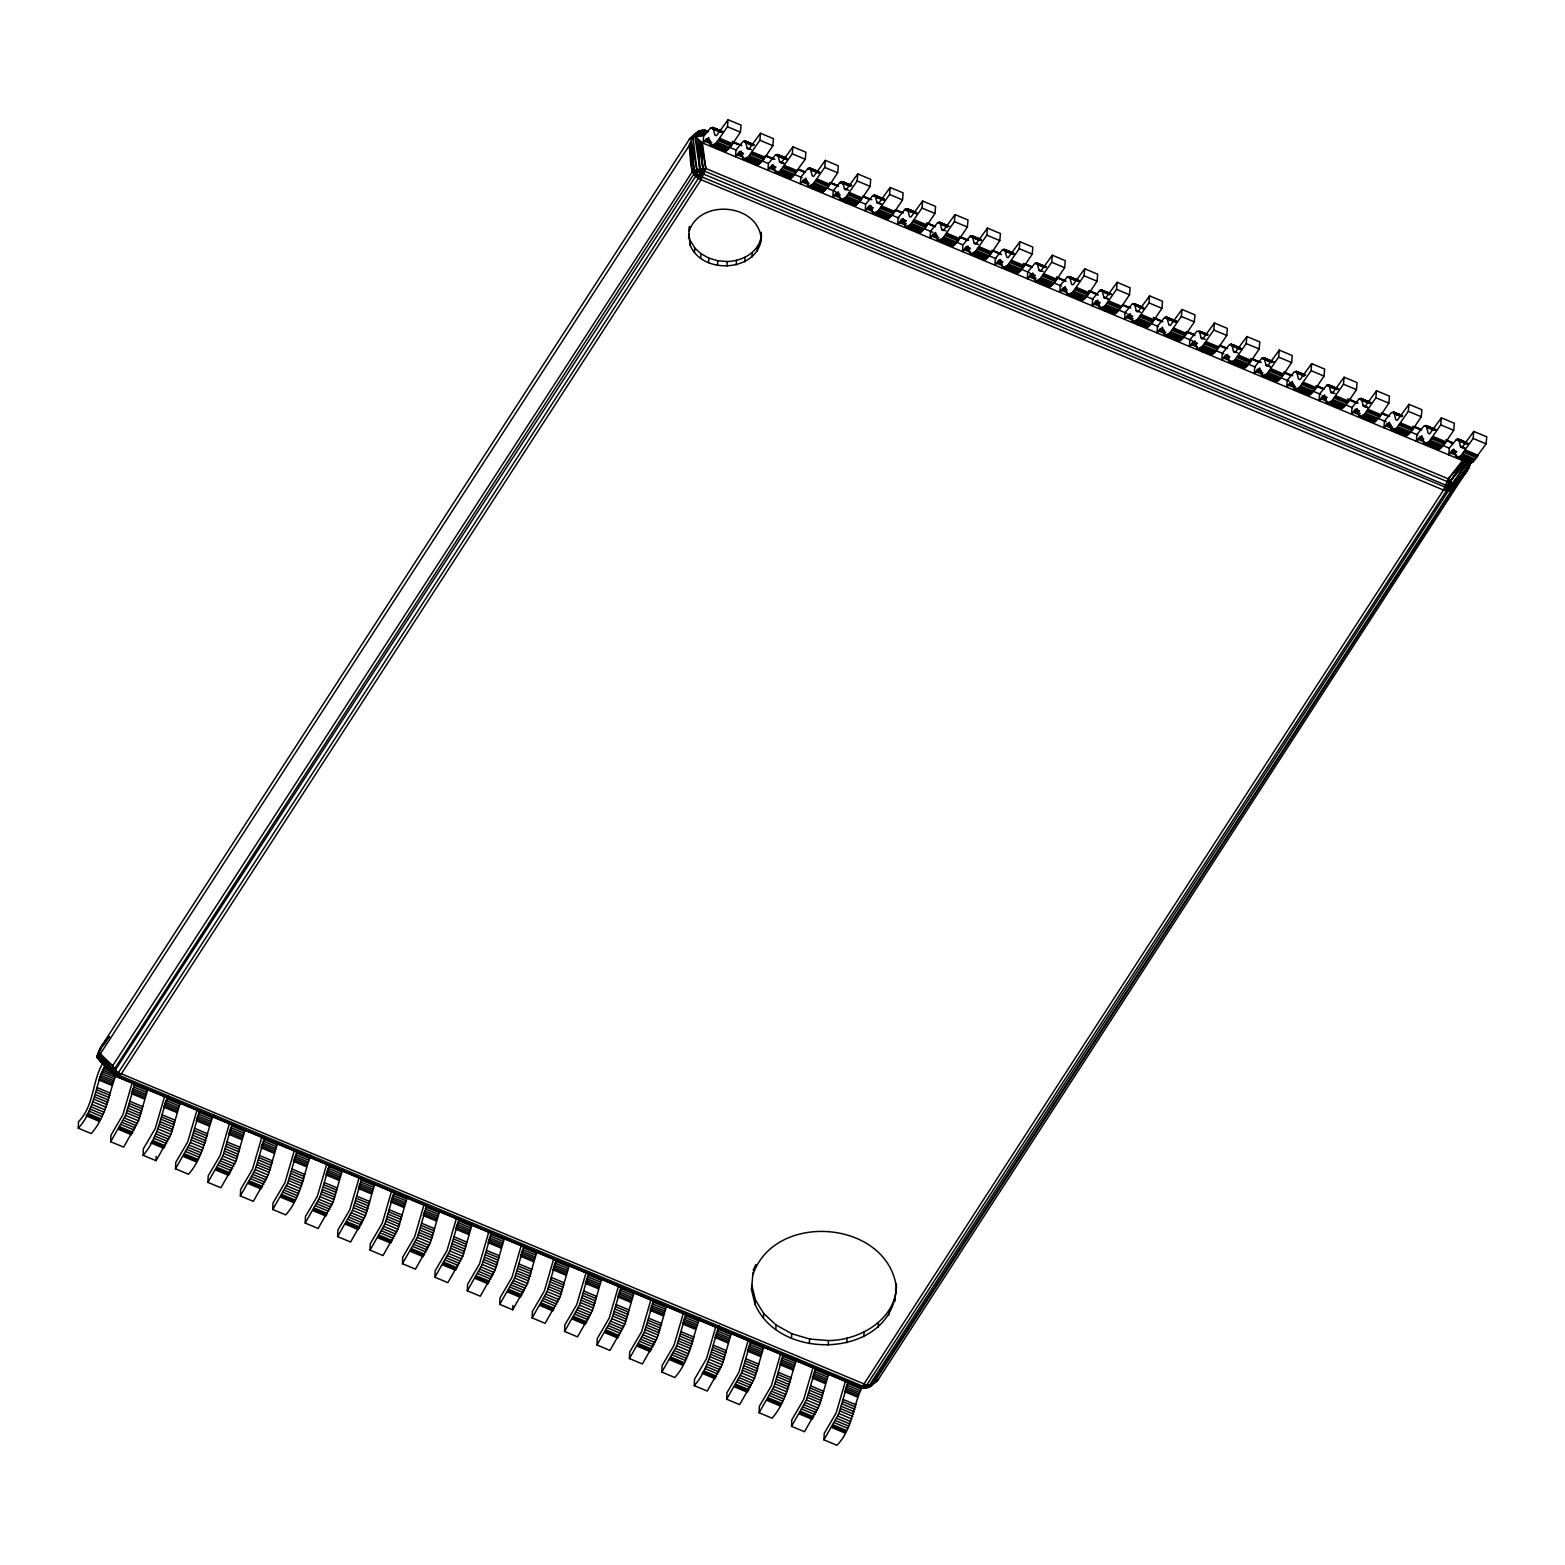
<?xml version="1.0" encoding="UTF-8"?>
<svg xmlns="http://www.w3.org/2000/svg" width="1565" height="1565" viewBox="0 0 1565 1565"><rect width="100%" height="100%" fill="white"/><g stroke="black" fill="none" stroke-linecap="round" stroke-linejoin="round"><path stroke-width="1.5" d="M115.164 1075.683L96.756 1056.453L98.654 1055.769L113.228 1073.668L117.766 1077.17L860.241 1387.509L869.025 1387.216L878.532 1379.078L1468.87 467.681L1471.1 461.988L1453.102 485.678L1451.244 490.686L871.588 1384.829L868.516 1387.431L860.241 1387.509L114.91 1075.468L97.382 1057.96L96.756 1056.453L100.845 1047.102L689.324 139.344L699.183 131.147L704.426 130.306L708.065 131.656L701.726 135.783L690.576 137.818M116.358 1073.825C108.591 1093.935 106.361 1116.588 91.22 1133.588L78.25 1128.169L78.504 1121.714C94.976 1104.949 91.592 1080.143 103.916 1061.442M147.912 1088.966L138.542 1120.833L123.635 1147.145L110.665 1141.726L110.919 1135.271L122.852 1114.847L132.145 1082.98M180.347 1102.523L170.957 1134.39L156.07 1160.702L143.1 1155.283L143.354 1148.808L155.287 1128.404L164.56 1096.537M156.07 1160.702L156.226 1156.398M213.623 1114.476C205.856 1134.605 203.626 1157.259 188.485 1174.259L175.515 1168.84L175.769 1162.365L187.702 1141.961L196.994 1110.094M245.177 1129.617L235.806 1161.484L220.9 1187.796L207.93 1182.377L208.184 1175.921L220.117 1155.518L229.409 1123.65M277.611 1143.174L268.221 1175.041L253.334 1201.353L240.364 1195.934L240.619 1189.478L252.552 1169.055L261.825 1137.188M310.887 1155.127C303.121 1175.256 300.891 1197.91 285.749 1214.909L272.779 1209.491L273.034 1203.016L284.967 1182.612L294.259 1150.745M342.442 1170.268L333.071 1202.155L318.164 1228.466L305.195 1223.048L305.449 1216.572L317.382 1196.169L326.674 1164.301M374.876 1183.825L365.486 1215.692L350.599 1242.004L337.629 1236.585L337.884 1230.129L349.817 1209.725L359.089 1177.858M407.291 1197.382L397.901 1229.249L383.014 1255.56L370.044 1250.142L370.299 1243.686L382.232 1223.263L391.524 1191.395M439.726 1210.938L430.336 1242.806L415.429 1269.117L402.459 1263.698L402.714 1257.223L414.647 1236.82L423.939 1204.952M472.141 1224.476L462.751 1256.362L447.864 1282.674L434.894 1277.236L435.148 1270.78L447.081 1250.376L456.354 1218.509M504.556 1238.032L495.186 1269.9L480.279 1296.211L467.309 1290.792L467.563 1284.337L479.496 1263.933L488.789 1232.066M536.991 1251.589L527.601 1283.457L512.694 1309.768L499.744 1304.349L499.998 1297.894L511.931 1277.47L521.204 1245.603M512.694 1309.768L512.87 1305.464M569.406 1265.146L560.016 1297.013L545.129 1323.325L532.159 1317.906L532.413 1311.431L544.346 1291.027L553.638 1259.16M601.821 1278.683L592.45 1310.551L577.544 1336.882L564.574 1331.443L564.828 1324.988L576.761 1304.584L586.053 1272.717M634.255 1292.24L624.865 1324.107L609.978 1350.419L597.008 1345L597.263 1338.544L609.196 1318.121L618.468 1286.254M666.67 1305.797L657.28 1337.664L642.393 1363.976L629.423 1358.557L629.678 1352.101L641.611 1331.678L650.903 1299.811M699.946 1317.75C692.18 1337.879 689.95 1360.533 674.808 1377.533L661.838 1372.114L662.093 1365.639L674.026 1345.235L683.318 1313.368M731.52 1332.891L722.13 1364.758L707.243 1391.089L694.273 1385.651L694.527 1379.195L706.461 1358.792L715.733 1326.924M763.935 1346.448L754.545 1378.315L739.658 1404.627L726.688 1399.208L726.943 1392.752L738.876 1372.329L748.168 1340.462M797.211 1358.4C789.464 1378.53 787.215 1401.184 772.073 1418.183L759.103 1412.765L759.358 1406.309L771.291 1385.886L780.583 1354.018M828.785 1373.561L819.395 1405.429L804.508 1431.74L791.538 1426.321L791.792 1419.846L803.725 1399.443L812.998 1367.575M865.954 1388.194L869.377 1385.299L1467.559 461.147L1462.493 460.599L1448.31 478.851L1443.517 490.041L863.86 1384.184C852.651 1403.101 853.59 1428.317 836.923 1445.277L823.953 1439.859L824.207 1433.403L836.14 1412.999L845.433 1381.132M708.065 131.656L704.602 130.364L699.183 131.147L692.982 136.742L688.874 146.093C692.043 157.106 687.211 174.81 701.042 179.701L1443.517 490.041L1449.034 491.156L1452.124 483.331L1470.454 460.462M690.361 245.685L688.854 233.85L690.361 245.685C704.152 277.475 764.855 270.549 761.255 232.266L760.277 244.16M694.488 252.474L694.782 247.974L690.654 241.186M700.69 258.245L700.983 253.745L694.782 247.974M708.534 262.607L708.828 258.108L700.983 253.745M717.474 265.248L717.768 260.749L708.828 258.108M726.923 266.03L727.216 261.531C741.145 261.14 756.306 253.823 760.57 239.66M736.215 264.857L736.509 260.357M744.725 261.805L745.018 257.325M751.885 257.13L752.178 252.63M757.186 251.104L757.48 246.605M786.354 158.221L775.536 154.935L768.395 163.542L767.965 170.292L773.012 164.56L775.81 172.737L779.781 171.407L792.301 153.84L792.927 146.817L805.897 152.235L805.271 159.258L791.812 177.588L789.347 178.41L775.81 172.737M755.093 1304.369L751.513 1289.697L751.806 1285.198L755.386 1299.869L755.093 1304.369C780.837 1363.839 894.3 1357.364 896.315 1286.547C886.26 1219.565 774.166 1211.173 752.882 1274.908M763.368 1317.945L763.661 1313.446L755.386 1299.869M775.77 1329.487L776.064 1324.988L763.661 1313.446M791.44 1338.212L791.734 1333.713L776.064 1324.988M809.32 1343.513L809.614 1339.014L791.734 1333.713M828.218 1345.059L828.511 1340.559C860.026 1340.383 897.019 1319.139 896.412 1284.161M846.802 1342.711L847.095 1338.212M863.841 1336.647L864.115 1332.148M878.141 1327.277L878.435 1322.777M888.764 1315.226L889.057 1310.727M894.945 1301.337L895.239 1296.837M1467.207 442.797L1456.389 439.53L1449.268 448.138L1448.818 454.887L1453.865 449.135L1456.663 457.313L1460.654 456.002L1473.154 438.435L1473.78 431.412L1486.75 436.831L1486.124 443.854L1472.665 462.184L1470.2 463.005L1456.663 457.313M710.96 145.623L715.948 143.315L727.451 126.745L728.077 119.723L741.047 125.141L740.421 132.164L731.148 145.995L726.023 151.062L710.96 145.623L708.612 137.524L703.115 143.198L703.565 136.448L710.686 127.841L721.504 131.108M743.375 159.18L748.363 156.872L759.886 140.283L760.492 133.26L773.462 138.679L772.856 145.702L763.583 159.552L758.438 164.618L743.375 159.18L741.047 151.062L735.55 156.754L735.98 150.005L743.121 141.398L753.939 144.665M808.225 186.274L813.213 183.985L824.735 167.396L825.342 160.373L838.312 165.792L837.686 172.815L828.413 186.646L823.288 191.713L808.225 186.274L805.877 178.175L800.38 183.848L800.83 177.099L807.951 168.492L818.769 171.759M840.64 199.831L845.628 197.523L857.151 180.953L857.757 173.911L870.727 179.349L870.12 186.372L860.848 200.203L855.703 205.269L840.64 199.831L838.312 191.732L832.815 197.405L833.245 190.656L840.385 182.049L851.204 185.316M873.074 213.388L878.043 211.079L889.566 194.49L890.192 187.467L903.162 192.886L902.536 199.909L893.263 213.74L888.118 218.807L873.074 213.388L870.727 205.269L865.23 210.962L865.66 204.213L872.801 195.586L883.619 198.872M905.489 226.945L910.478 224.636L922 208.047L922.607 201.024L935.577 206.443L934.97 213.466L925.678 227.297L920.553 232.363L905.489 226.945L903.162 218.826L897.645 224.499L898.095 217.75L905.216 209.143L916.034 212.429M937.904 240.482L942.893 238.193L954.415 221.604L955.022 214.581L967.992 220L967.385 227.023L958.113 240.854L952.968 245.92L937.904 240.482L935.577 232.383L930.08 238.056L930.51 231.307L937.65 222.7L948.468 225.966M970.339 254.039L975.308 251.73L986.83 235.141L987.456 228.118L1000.426 233.557L999.8 240.58L990.528 254.41L985.383 259.477L970.339 254.039L967.992 245.94L962.495 251.613L962.925 244.864L970.065 236.256L980.883 239.523M1002.754 267.595L1007.743 265.287L1019.265 248.698L1019.871 241.675L1032.841 247.094L1032.235 254.117L1022.943 267.948L1017.817 273.014L1002.754 267.595L1000.426 259.477L994.91 265.17L995.36 258.421L1002.5 249.794L1013.298 253.08M1035.169 281.152L1040.158 278.844L1051.68 262.255L1052.306 255.232L1065.256 260.651L1064.65 267.674L1055.377 281.504L1050.232 286.571L1035.169 281.152L1032.841 273.034L1027.344 278.707L1027.775 271.958L1034.915 263.35L1045.068 266.48M1067.604 294.689L1072.573 292.401L1084.095 275.812L1084.721 268.789L1097.691 274.208L1097.065 281.231L1087.792 295.061L1082.647 300.128L1067.604 294.689L1065.256 286.591L1059.759 292.264L1060.19 285.515L1067.33 276.907L1078.148 280.174M1100.019 308.246L1105.007 305.938L1116.53 289.349L1117.136 282.326L1130.106 287.764L1129.5 294.787L1120.207 308.618L1115.082 313.685L1100.019 308.246L1097.691 300.147L1092.194 305.821L1092.624 299.072L1099.765 290.464L1110.563 293.731M1132.434 321.803L1137.422 319.495L1148.945 302.906L1149.571 295.883L1162.541 301.302L1161.915 308.325L1152.642 322.155L1147.497 327.222L1132.434 321.803L1130.106 313.685L1124.609 319.377L1125.039 312.628L1132.18 304.001L1142.998 307.288M1164.869 335.36L1169.838 333.052L1181.36 316.463L1181.986 309.44L1194.956 314.858L1194.33 321.881L1185.057 335.712L1179.912 340.779L1164.869 335.36L1162.521 327.242L1157.024 332.915L1157.474 326.166L1164.595 317.558L1175.413 320.845M1197.284 348.897L1202.272 346.608L1213.794 330.019L1214.401 322.996L1227.371 328.415L1226.764 335.438L1217.472 349.269L1212.347 354.336L1197.284 348.897L1194.956 340.798L1189.459 346.471L1189.889 339.722L1197.029 331.115L1207.163 334.245M1229.699 362.454L1234.687 360.146L1246.209 343.557L1246.836 336.534L1259.805 341.953L1259.179 348.995L1249.907 362.826L1244.762 367.892L1229.699 362.454L1227.371 354.355L1221.874 360.028L1222.304 353.279L1229.444 344.672L1240.263 347.939M1262.133 376.011L1267.122 373.702L1278.625 357.113L1279.251 350.091L1292.22 355.509L1291.595 362.532L1282.322 376.363L1277.177 381.43L1262.133 376.011L1259.786 367.892L1254.289 373.585L1254.739 366.836L1261.86 358.209L1272.678 361.495M1294.548 389.568L1299.537 387.259L1311.059 370.67L1311.666 363.647L1324.636 369.066L1324.029 376.089L1314.737 389.92L1309.612 394.986L1294.548 389.568L1292.22 381.449L1286.723 387.122L1287.154 380.373L1294.294 371.766L1305.112 375.052M1326.964 403.105L1331.952 400.816L1343.474 384.227L1344.1 377.204L1357.07 382.623L1356.444 389.646L1347.172 403.477L1342.027 408.543L1326.964 403.105L1324.636 395.006L1319.139 400.679L1319.569 393.93L1326.709 385.323L1337.527 388.589M1359.398 416.662L1364.387 414.353L1375.889 397.764L1376.515 390.741L1389.485 396.16L1388.859 403.183L1379.587 417.033L1374.442 422.1L1359.398 416.662L1357.051 408.563L1351.554 414.236L1352.004 407.487L1359.124 398.879L1369.942 402.146M1391.813 430.219L1396.802 427.91L1408.324 411.321L1408.93 404.298L1421.9 409.717L1421.294 416.74L1412.021 430.571L1406.876 435.637L1391.813 430.219L1389.485 422.1L1383.988 427.773L1384.419 421.044L1391.559 412.417L1402.377 415.703M1424.228 443.775L1429.217 441.467L1440.739 424.878L1441.365 417.855L1454.335 423.274L1453.709 430.297L1444.436 444.127L1439.291 449.194L1424.228 443.775L1421.9 435.657L1416.403 441.33L1416.834 434.581L1423.974 425.973L1434.792 429.24M688.561 238.35L689.539 226.456L689.246 230.955C699.888 199.088 755.934 203.274 760.962 236.765M751.513 1289.697L752.98 1272.521M97.695 1056.277L112.25 1071.321L113.639 1070.303L696.836 169.568L705.835 168.511L1448.31 478.851L1452.124 483.331L1452.809 489.591L873.153 1383.734L869.025 1387.216L861.22 1387.216L115.341 1075.742L97.382 1057.96M688.874 146.093L99.847 1054.614L112.054 1068.641L112.25 1071.321L112.641 1065.843L692.297 171.7L694.273 170.546L696.836 169.568L704.993 171.348L1447.468 481.687L1453.102 485.678L1451.244 490.686L1449.034 491.156L1452.809 489.591L1467.011 471.339M78.25 1128.169C95.172 1110.426 94.506 1085.054 105.618 1064.865M110.665 1141.726L125.572 1115.415L134.942 1083.547M143.1 1155.283C158.241 1138.283 160.471 1115.63 168.238 1095.5M175.515 1168.84L190.402 1142.509L199.792 1110.641M207.93 1182.377L222.836 1156.066L232.207 1124.198M240.364 1195.934L255.251 1169.622L264.642 1137.755M272.779 1209.491L287.667 1183.179L297.057 1151.312M305.195 1223.048L320.101 1196.716L329.491 1164.849M337.629 1236.585L352.516 1210.273L361.906 1178.406M370.044 1250.142L384.951 1223.83L394.321 1191.963M402.459 1263.698L417.366 1237.387L426.756 1205.52M434.894 1277.236L449.781 1250.924L459.171 1219.057M467.309 1290.792L482.216 1264.481L491.586 1232.614M499.744 1304.349L514.631 1278.038L524.021 1246.17M532.159 1317.906L547.046 1291.595L556.436 1259.727M564.574 1331.443L579.48 1305.132L588.851 1273.264M597.008 1345L611.895 1318.689L621.285 1286.821M629.423 1358.557L644.311 1332.245L653.701 1300.378M661.838 1372.114L676.745 1345.802L686.116 1313.915M694.273 1385.651C709.414 1368.671 711.645 1345.998 719.411 1325.888M726.688 1399.208L741.575 1372.896L750.965 1341.029M759.103 1412.765L774.01 1386.453L783.38 1354.586M791.538 1426.321L806.425 1400.01L815.815 1368.123M823.953 1439.859L838.84 1413.547L848.23 1381.68M115.106 1075.546L118.568 1072.358L699.888 175.984L702.861 168.511L698.851 140.517L699.79 168.883L695.682 176.278L113.247 1073.179L115.341 1075.742L118.744 1076.877L121.385 1073.825L701.042 179.701L705.835 168.511L702.411 142.904L694.899 136.292L702.118 130.443L707.439 131.049L705.228 132.497M117.14 1076.583L100.043 1060.972L113.228 1073.668L115.321 1072.475L116.025 1070.401L112.641 1065.843L100.414 1053.851M860.241 1387.509L868.516 1387.431L877.926 1379.919L869.181 1387.099L860.241 1387.509L864.193 1387.979L866.736 1385.064L1446.373 490.941L1450.481 481.003L1463.745 461.01L1448.31 478.851M692.982 136.742L696.836 169.568L695.682 176.278L699.79 168.883L696.894 138.6M753.156 1270.408L755.817 1264.461M116.045 1075.272L118.568 1072.358L113.639 1070.303L112.641 1065.843L99.847 1054.614L98.654 1055.769L112.054 1068.641L113.991 1068.171L112.758 1071.125L118.744 1076.877L112.484 1069.971M697.071 135.725L701.961 130.384L699.183 135.509L705.169 130.619L703.252 130.756M716.085 148.616L717.435 146.523M748.52 162.173L749.87 160.08M813.35 189.267L814.7 187.194M845.785 202.824L847.135 200.731M943.049 243.475L944.399 241.382M1040.314 284.126L1041.664 282.052M1105.144 311.239L1106.514 309.146M1137.579 324.796L1138.929 322.703M1202.429 351.89L1203.778 349.797M1234.844 365.447L1236.193 363.354M1299.693 392.541L1301.043 390.467M1396.958 433.212L1398.308 431.118M728.077 119.723L716.437 135.666L714.99 135.294L712.936 127.528L721.837 131.362M760.492 133.26L748.853 149.223L747.405 148.851L745.351 141.085L754.271 144.919L745.84 141.496L752.491 144.469M792.927 146.817L781.268 162.78L779.82 162.408L777.766 154.622L786.686 158.456M825.342 160.373L813.702 176.336L812.255 175.965L810.201 168.179L819.101 172.013M857.757 173.911L846.117 189.874L844.67 189.502L842.616 181.736L851.536 185.57M890.192 187.467L878.552 203.43L877.085 203.059L875.031 195.292L883.951 199.127M922.607 201.024L910.967 216.987L909.519 216.616L907.465 208.83L916.386 212.664M955.022 214.581L943.382 230.544L941.934 230.153L939.88 222.387L948.801 226.221M987.456 228.118L975.817 244.081L974.349 243.71L972.295 235.943L981.216 239.778L972.784 236.354L979.436 239.347M1019.871 241.675L1008.232 257.638L1006.784 257.266L1004.73 249.5L1013.65 253.334M1052.306 255.232L1040.647 271.195L1039.199 270.823L1037.145 263.037L1046.066 266.872M1084.721 268.789L1073.081 284.752L1071.614 284.361L1069.56 276.594L1078.481 280.428M1117.136 282.326L1105.496 298.289L1104.049 297.917L1101.995 290.151L1108.685 293.027M1149.571 295.883L1137.911 311.846L1136.464 311.474L1134.41 303.708L1143.761 308.09M1181.986 309.44L1170.346 325.403L1168.899 325.031L1166.825 317.245L1175.745 321.079M1214.401 322.996L1202.761 338.959L1201.314 338.568L1199.259 330.802L1205.95 333.678M1246.836 336.534L1235.176 352.497L1233.729 352.125L1231.675 344.359L1240.595 348.193M1279.251 350.091L1267.611 366.054L1266.163 365.682L1264.09 357.916L1273.01 361.75M1311.666 363.647L1300.026 379.61L1298.578 379.239L1296.524 371.453L1305.445 375.287M1344.1 377.204L1332.441 393.148L1330.993 392.776L1328.939 385.01L1337.86 388.844M1376.515 390.741L1364.876 406.704L1363.428 406.333L1361.354 398.566L1370.705 402.948L1359.926 398.508L1371.292 402.929M1408.93 404.298L1397.291 420.261L1395.843 419.889L1393.789 412.123L1402.709 415.938M1441.365 417.855L1429.706 433.818L1428.258 433.446L1426.204 425.66L1435.125 429.495M1473.78 431.412L1462.14 447.355L1460.693 446.984L1458.639 439.217L1467.54 443.051M698.303 133.279L696.092 133.729L701.961 130.384L689.93 138.522L696.582 132.653L699.183 131.147L689.324 139.344M1465.114 461.205L1450.481 481.003L1446.373 490.941L1451.557 489.18M96.756 1056.453L99.671 1052.599M100.277 1048.041L108.885 1036.852M98.986 1050.741L105.853 1041.84M100.845 1047.102L109.1 1036.48M99.651 1049.274L105.422 1042.036M1468.185 469.167L1452.144 489.121M106.42 1040.549L109.491 1036.793M97.891 1053.382L100.884 1049.743M1469.965 465.04L1453.102 485.678L1468.87 467.681L1453.337 487.811L1448.799 486.422L695.408 170.663L693.706 171.7L693.647 174.028L695.29 173.069L702.489 177.197L1449.757 489.023M1467.559 461.147L1450.481 481.003L1447.468 481.687L1452.046 484.974M694.527 134.844L696.582 132.653M863.9 1387.94L866.736 1385.064L871.588 1384.829M700.494 135.568L705.169 130.619L701.726 135.783L706.324 133.142M697.794 132.164L702.118 130.443M699.477 131.695L700.905 130.795M877.28 1380.604L871.118 1385.925L869.377 1385.299L865.562 1388.116L869.26 1385.142M870.707 1386.023L878.532 1379.078M868.516 1387.431L876.146 1381.386L874.874 1381.699M1446.569 440.332L1453.298 443.325L1445.943 439.745M1451.068 442.21L1452.868 443.247L1451.694 443.501M1451.244 490.686L1467.559 470.38L1453.337 487.811L1446.314 484.68L1449.601 483.683M696.992 132.536L696.092 133.729M698.694 170.096L704.993 171.348L702.861 168.511L700.122 141.554M697.618 131.929L699.183 131.147M113.247 1073.179L116.279 1075.468M1443.517 490.041L1447.488 488.476M1444.965 487.537L1448.525 486.324M869.886 1386.414L862.452 1386.081L119.996 1075.742L113.639 1070.303M117.492 1074.353L121.385 1073.825L866.736 1385.064L867.656 1386.942M115.321 1072.475L121.385 1073.825M701.12 130.638L706.48 131.343M700.044 131.636L702.294 131.675M717.768 260.749L727.216 261.531M809.614 1339.014L828.511 1340.559M704.172 130.306L707.439 131.049L704.739 130.345M116.514 1075.292L119.996 1075.742M1447.468 481.687L1452.124 483.331M695.29 173.069L692.297 171.7L689.5 145.036L694.273 170.546L703.839 174.341L702 171.191M839.505 182.655L844.083 184.279M904.355 209.749L911.202 212.194M1452.613 443.051L1449.464 441.917L1452.183 443.521M752.198 144.782L745.39 142.239L751.67 145.056M786.902 159.2L775.536 154.935L781.952 157.693M814.778 171.035L807.951 168.492L814.367 171.25M842.655 182.89L849.462 185.452M912.043 211.705L905.216 209.143L911.632 211.901M981.431 240.501L970.065 236.256L978.614 239.915M1007.038 251.496L1002.5 249.794L1006.764 251.632M1078.696 281.152L1067.33 276.907L1073.746 279.666M1108.842 293.868L1099.765 290.464L1104.029 292.303M1134.449 304.862L1141.276 307.405M1175.961 321.803L1164.595 317.558L1171.011 320.316M1199.299 331.956L1206.106 334.519M1231.714 345.513L1238.541 348.076M1296.563 372.626L1303.371 375.17M1326.709 385.323L1335.806 388.726M1370.49 403.124L1359.124 398.879L1365.541 401.618M1393.828 413.277L1400.636 415.821M1467.755 443.775L1456.389 439.53L1467.09 444.108M722.854 131.89L710.686 127.841L721.387 132.419M753 144.547L743.903 141.026L752.472 144.665M785.415 158.104L776.338 154.583L787.449 159.884M817.849 171.661L808.753 168.12L817.321 171.778M850.264 185.218L841.168 181.677L849.736 185.316M882.68 198.755L873.603 195.234L884.303 199.792L872.801 195.586L879.217 198.344M915.114 212.312L906.018 208.791L914.586 212.429M947.529 225.869L938.452 222.328L947.001 225.986M979.964 239.425L970.867 235.885L979.416 239.523M1012.379 252.963L1003.282 249.441L1011.851 253.08M1044.794 266.52L1035.717 262.998L1044.266 266.637M1109.644 293.633L1100.547 290.092L1109.116 293.731M1142.059 307.17L1132.982 303.649L1141.531 307.288M1176.763 321.608L1165.397 317.206L1176.098 321.744L1167.686 318.321L1174.298 321.451M1200.081 331.624L1206.908 334.284M1239.323 347.841L1230.246 344.3L1238.795 347.939M1274.027 362.258L1261.86 358.209L1268.276 360.967M1297.365 372.294L1304.173 374.935M1336.588 388.492L1327.511 384.951L1336.06 388.609M1401.438 415.586L1394.63 412.945L1400.91 415.703M1436.142 430.023L1424.776 425.602L1433.325 429.26M1466.288 442.699L1457.191 439.159L1467.892 443.717M721.289 131.049L712.271 127.352L722.991 131.871M753.704 144.606L744.686 140.909L753.254 144.508M786.139 158.163L777.12 154.446L785.689 158.065M722.404 132.145L713.777 128.584L720.409 131.734M818.554 171.7L809.535 168.003L818.104 171.622M752.667 144.802L746.212 142.141L752.824 145.291M850.988 185.257L841.95 181.56L850.519 185.179M883.403 198.814L874.385 195.116L882.953 198.716M819.669 172.796L811.061 169.255L819.864 173.422M915.818 212.371L906.8 208.654L915.369 212.273M849.932 185.452L843.476 182.792L850.088 185.942M948.253 225.908L939.215 222.21L947.784 225.829M916.934 213.446L908.326 209.906L917.129 214.092M980.668 239.465L971.65 235.767L980.218 239.386M1013.083 253.021L1004.065 249.324L1012.633 252.924M947.197 226.103L940.741 223.462L947.353 226.592M979.631 239.66L973.156 237L979.768 240.149M1014.198 254.097L1005.591 250.557L1014.394 254.743M1080.183 281.054L1068.132 276.536L1078.833 281.094M1110.348 293.672L1101.33 289.975L1109.898 293.594M1044.461 266.774L1038.006 264.113L1044.618 267.243M1079.048 281.211L1070.421 277.67L1077.033 280.8M1142.783 307.229L1133.745 303.532L1142.333 307.131M1109.311 293.868L1102.856 291.207L1109.468 294.357M1143.878 308.305L1135.271 304.764L1144.093 308.951M1175.198 320.786L1166.179 317.069L1176.88 321.588M1240.047 347.88L1231.029 344.183L1239.597 347.802M1206.576 334.519L1200.12 331.878L1206.732 335.008M1241.143 348.956L1232.535 345.415L1241.358 349.601M1272.462 361.437L1263.444 357.739L1274.145 362.239M1304.877 374.974L1295.859 371.277L1304.428 374.896M1337.312 388.531L1328.294 384.834L1338.994 389.352M1303.841 375.189L1297.385 372.529L1303.997 375.659M1336.256 388.726L1329.8 386.086L1336.412 389.216M1369.727 402.088L1360.709 398.39L1369.277 402.009M1370.842 403.164L1362.215 399.623L1368.847 402.772M1402.142 415.644L1393.124 411.947L1401.692 415.547M1434.577 429.182L1425.559 425.484L1436.259 430.003M1466.992 442.738L1457.974 439.041L1466.542 442.66M1468.107 443.834L1459.48 440.293L1466.112 443.423M722.013 131.499L713.405 127.939L722.267 131.91M786.843 158.593L778.255 155.052L787.117 159.024M819.278 172.15L810.67 168.59L819.551 172.58M851.693 185.707L843.105 182.146L849.756 185.139M884.108 199.264L875.52 195.703L884.381 199.674L875.891 196.349L882.504 199.479M916.542 212.801L907.935 209.26L916.816 213.231M948.957 226.358L940.369 222.797L947.021 225.79M1013.807 253.471L1005.2 249.911L1014.081 253.882M1046.222 267.009L1037.634 263.468L1044.285 266.441M1078.657 280.565L1070.049 277.005L1078.911 280.996M1111.072 294.122L1102.484 290.562L1111.346 294.533M1175.921 321.216L1167.314 317.675L1176.176 321.647M1208.336 334.773L1199.964 331.663M1240.752 348.33L1232.164 344.77L1241.025 348.741M1273.186 361.887L1264.579 358.326L1273.441 362.298L1264.95 358.972L1271.562 362.102M1303.449 374.544L1297.013 371.883L1303.645 374.857M1338.016 388.981L1329.428 385.42L1336.08 388.413M1400.714 415.195L1394.278 412.534L1400.91 415.507M1435.281 429.632L1426.693 426.091L1435.555 430.062M1467.716 443.188L1459.108 439.628L1467.97 443.619M727.451 126.745L740.421 132.164M759.886 140.283L772.856 145.702M792.301 153.84L805.271 159.258M824.735 167.396L837.686 172.815M857.151 180.953L870.12 186.372M889.566 194.49L902.536 199.909M922 208.047L934.97 213.466M954.415 221.604L967.385 227.023M986.83 235.141L999.8 240.58M1019.265 248.698L1032.235 254.117M1051.68 262.255L1064.65 267.674M1084.095 275.812L1097.065 281.231M1116.53 289.349L1129.5 294.787M1148.945 302.906L1161.915 308.325M1181.36 316.463L1194.33 321.881M1213.794 330.019L1226.764 335.438M1246.209 343.557L1259.179 348.995M1278.625 357.113L1291.595 362.532M1311.059 370.67L1324.029 376.089M1343.474 384.227L1356.444 389.646M1375.889 397.764L1388.859 403.183M1408.324 411.321L1421.294 416.74M1440.739 424.878L1453.709 430.297M1473.154 438.435L1486.124 443.854M714.051 129.445L720.526 132.164M746.466 143.002L752.961 145.702M778.881 156.539L785.376 159.258M811.316 170.096L817.791 172.815M843.731 183.653L850.225 186.372M876.146 197.21L882.64 199.909M908.58 210.747L915.056 213.466M940.995 224.304L947.49 227.023M973.43 237.86L979.905 240.56M1005.845 251.417L1012.32 254.117M1038.26 264.954L1044.755 267.674M1070.695 278.511L1077.17 281.231M1103.11 292.068L1109.585 294.768M1135.525 305.625L1144.171 309.224M1167.959 319.162L1174.435 321.881M1200.375 332.719L1206.85 335.438M1232.79 346.276L1239.284 348.975M1265.224 359.833L1271.699 362.532M1297.639 373.37L1304.114 376.089M1330.054 386.927L1336.549 389.646M1362.489 400.483L1368.964 403.183M1394.904 414.04L1401.399 416.74M1427.319 427.578L1433.814 430.297M1459.754 441.134L1466.229 443.854M732.205 141.417L741.223 145.173M765.989 155.522L774.988 159.297M799.754 169.646L804.254 171.524M831.269 182.812L838.038 185.648M862.804 195.997L871.803 199.753M896.569 210.101L903.318 212.938M928.084 223.286L934.853 226.103M959.619 236.452L968.618 240.227M993.384 250.576L1000.133 253.393M1024.899 263.761L1031.668 266.578M1056.434 276.927L1065.432 280.683M1090.199 291.051L1096.948 293.868M1123.983 305.155L1130.732 307.992M1153.248 317.402L1162.247 321.158M1187.013 331.506L1193.762 334.343M1220.798 345.63L1227.547 348.447M1252.313 358.796L1261.312 362.571M1283.828 371.981L1292.847 375.737M1317.613 386.086L1324.362 388.922M1349.128 399.271L1358.127 403.027M1382.893 413.395L1389.661 416.212M1414.427 426.56L1421.177 429.377M732.831 142.004L741.83 145.76M747.092 147.834L751.415 149.634M766.596 156.109L773.364 158.945M779.527 161.371L783.85 163.19M798.13 169.294L804.88 172.111M829.646 182.459L838.644 186.235M844.376 188.485L848.699 190.284M863.411 196.584L870.179 199.401M876.791 202.042L881.115 203.841M894.945 209.769L901.694 212.586M926.46 222.934L935.459 226.69M941.641 229.136L945.964 230.935M960.225 237.058L966.994 239.875M974.056 242.692L978.379 244.492M991.76 250.224L1000.759 254M1023.275 263.409L1032.274 267.165M1038.906 269.786L1043.229 271.606M1057.04 277.514L1066.058 281.289M1088.575 290.699L1097.574 294.455M1103.736 296.9L1108.059 298.7M1122.34 304.803L1129.089 307.64M1136.17 310.437L1140.494 312.257M1153.855 317.988L1162.873 321.744M1187.639 332.093L1194.388 334.93M1201.001 337.551L1205.324 339.351M1219.155 345.278L1225.904 348.095M1233.435 351.108L1237.759 352.908M1250.67 358.444L1259.688 362.219M1265.85 364.645L1270.174 366.464M1284.454 372.568L1291.203 375.385M1315.969 385.753L1322.718 388.57M1330.7 391.759L1335.023 393.558M1347.485 398.918L1356.503 402.675M1363.115 405.315L1367.438 407.115M1381.269 413.043L1388.018 415.86M1412.784 426.208L1421.783 429.984M1460.38 445.966L1464.703 447.766M733.496 142.65L737.995 144.528M765.011 155.815L771.76 158.632M779.644 161.958L783.967 163.758M798.776 169.939L803.295 171.817M830.311 183.105L834.81 184.983M864.076 197.229L868.575 199.107M876.909 202.609L881.232 204.409M895.591 210.395L900.11 212.273M927.126 223.58L933.875 226.397M960.89 237.684L967.639 240.521M994.655 251.809L1001.424 254.625M1023.94 264.035L1030.689 266.872M1057.705 278.159L1064.454 280.976M1089.22 291.325L1098.239 295.1M1103.853 297.467L1108.177 299.287M1123.005 305.449L1127.504 307.327M1156.77 319.573L1161.269 321.451M1186.035 331.8L1195.054 335.556M1219.82 345.924L1224.319 347.802M1253.585 360.028L1258.084 361.906M1265.968 365.232L1270.291 367.032M1285.1 373.213L1289.619 375.091M1316.634 386.379L1323.384 389.216M1350.399 400.503L1357.148 403.32M1363.232 405.883L1367.556 407.702M1381.915 413.669L1386.434 415.566M1413.449 426.854L1420.198 429.671M1460.497 446.534L1464.82 448.353M1460.693 446.984L1465.016 448.803M719.724 138.307L732.694 143.726M752.139 151.864L765.109 157.283M784.574 165.421L797.544 170.839M816.989 178.958L829.959 184.377M849.404 192.515L862.374 197.933M881.838 206.071L894.808 211.49M914.253 219.628L927.223 225.047M946.669 233.165L959.638 238.584M979.103 246.722L992.073 252.141M1011.518 260.279L1024.488 265.698M1043.933 273.836L1056.903 279.255M1076.368 287.373L1089.338 292.792M1108.783 300.93L1121.753 306.349M1141.218 314.487L1154.168 319.906M1173.633 328.044L1186.603 333.462M1206.048 341.581L1219.018 347M1238.482 355.138L1251.433 360.556M1270.897 368.694L1283.867 374.113M1303.312 382.251L1316.282 387.67M1335.747 395.788L1348.717 401.207M1368.162 409.345L1381.132 414.764M1400.577 422.902L1413.547 428.321M1433.012 436.459L1445.982 441.878M1465.427 449.996L1478.397 455.415M718.941 139.481L731.911 144.899M751.376 153.037L764.346 158.456M783.791 166.594L796.761 172.013M816.206 180.131L829.176 185.55M848.641 193.688L861.611 199.107M881.056 207.245L894.026 212.664M913.49 220.782L926.441 226.221M945.906 234.339L958.876 239.758M978.321 247.896L991.291 253.315M1010.755 261.453L1023.706 266.872M1043.17 274.99L1056.14 280.428M1075.585 288.547L1088.555 293.966M1108.02 302.104L1120.99 307.522M1140.435 315.661L1153.405 321.079M1172.85 329.198L1185.82 334.636M1205.285 342.755L1218.255 348.173M1237.7 356.311L1250.67 361.73M1270.115 369.868L1283.085 375.287M1302.55 383.405L1315.519 388.844M1334.965 396.962L1347.935 402.381M1367.38 410.519L1380.35 415.938M1399.814 424.076L1412.784 429.495M1432.229 437.613L1445.199 443.032M1464.644 451.17L1477.614 456.589M718.178 140.576L731.148 145.995M750.613 154.113L763.583 159.552M783.028 167.67L795.998 173.089M815.443 181.227L828.413 186.646M847.878 194.784L860.848 200.203M880.293 208.321L893.263 213.74M912.708 221.878L925.678 227.297M945.143 235.435L958.113 240.854M977.558 248.992L990.528 254.41M1009.973 262.529L1022.943 267.948M1042.407 276.086L1055.377 281.504M1074.822 289.642L1087.792 295.061M1107.237 303.199L1120.207 308.618M1139.672 316.736L1152.642 322.155M1172.087 330.293L1185.057 335.712M1204.522 343.85L1217.472 349.269M1236.937 357.407L1249.907 362.826M1269.352 370.944L1282.322 376.363M1301.787 384.501L1314.737 389.92M1334.202 398.058L1347.172 403.477M1366.617 411.615L1379.587 417.033M1399.051 425.152L1412.021 430.571M1431.466 438.709L1444.436 444.127M1463.881 452.265L1476.851 457.684M902.086 218.983L906.409 220.782M716.985 142.141L736.685 150.299M749.4 155.678L768.259 163.484M781.835 169.235L794.785 174.654M795.333 174.81L802.082 177.627M814.25 182.792L835.925 191.771M846.665 196.329L865.249 204.037M879.1 209.886L899.073 218.161M911.515 223.443L932.916 232.305M943.93 237L962.221 244.57M976.364 250.537L996.064 258.714M1008.779 264.094L1029.887 272.858M1041.195 277.651L1061.461 286.043M1073.629 291.207L1093.035 299.248M1106.044 304.745L1126.878 313.391M1138.459 318.301L1158.452 326.576M1170.894 331.858L1192.276 340.72M1203.309 345.415L1223.869 353.925M1235.724 358.952L1255.443 367.129M1268.159 372.509L1289.267 381.273M1300.574 386.066L1320.84 394.458M1332.989 399.623L1352.414 407.663M1365.423 413.16L1386.257 421.807M1397.838 426.717L1417.831 434.992M1430.254 440.274L1449.405 448.196M1462.688 453.83L1475.658 459.249M739.286 151.707L743.61 153.526M771.702 165.264L776.025 167.083M868.966 205.915L873.29 207.734M901.401 219.472L905.724 221.271M966.231 246.585L970.554 248.385M998.666 260.123L1002.989 261.942M1031.081 273.679L1035.404 275.479M1095.93 300.793L1100.254 302.593M1128.345 314.33L1132.669 316.15M1193.195 341.444L1197.518 343.244M1225.61 355.001L1229.934 356.8M1322.875 395.652L1327.198 397.451M1355.31 409.208L1359.633 411.008M1452.574 449.859L1456.898 451.659M706.167 138.855L710.49 140.674M738.582 152.411L742.905 154.211M770.997 165.968L775.321 167.768M803.432 179.525L807.755 181.325M835.847 193.062L840.17 194.882M868.262 206.619L872.585 208.419M900.697 220.176L905.02 221.976M933.112 233.733L937.435 235.533M965.527 247.27L969.85 249.089M997.961 260.827L1002.285 262.627M1030.376 274.384L1034.7 276.183M1062.792 287.94L1067.115 289.74M1095.226 301.478L1099.549 303.297M1127.641 315.034L1131.965 316.834M1160.076 328.591L1164.399 330.391M1192.491 342.129L1196.814 343.948M1224.906 355.685L1229.229 357.505M1257.341 369.242L1261.664 371.042M1289.756 382.799L1294.079 384.599M1322.171 396.336L1326.494 398.156M1354.605 409.893L1358.929 411.712M1387.02 423.45L1391.344 425.25M1419.435 437.007L1423.759 438.806M1451.87 450.544L1456.193 452.363M715.948 143.315L728.918 148.753M748.363 156.872L761.333 162.29M780.779 170.429L793.748 175.847M813.213 183.985L826.183 189.404M845.628 197.523L858.598 202.961M878.043 211.079L891.013 216.498M910.478 224.636L923.448 230.055M942.893 238.193L955.863 243.612M975.308 251.73L988.278 257.169M1007.743 265.287L1020.713 270.706M1040.158 278.844L1053.128 284.263M1072.573 292.401L1085.543 297.82M1105.007 305.938L1117.977 311.376M1137.422 319.495L1150.392 324.914M1169.838 333.052L1182.807 338.47M1202.272 346.608L1215.242 352.027M1234.687 360.146L1247.657 365.564M1267.122 373.702L1280.072 379.121M1299.537 387.259L1312.507 392.678M1331.952 400.816L1344.922 406.235M1364.387 414.353L1377.337 419.772M1396.802 427.91L1409.772 433.329M1429.217 441.467L1442.187 446.886M1461.651 455.024L1474.621 460.443M705.326 139.872L711.821 142.571M737.761 153.429L742.084 155.228M770.176 166.966L774.499 168.785M802.61 180.523L809.085 183.242M835.025 194.08L839.349 195.879M867.44 207.636L871.764 209.436M899.875 221.174L906.35 223.893M932.29 234.73L938.765 237.45M964.705 248.287L969.028 250.087M997.14 261.844L1001.463 263.644M1029.555 275.381L1036.03 278.101M1061.97 288.938L1066.293 290.738M1094.405 302.495L1098.728 304.295M1126.82 316.052L1133.295 318.751M1159.235 329.589L1165.729 332.308M1191.669 343.146L1195.993 344.946M1224.084 356.703L1228.408 358.502M1256.499 370.259L1262.994 372.959M1288.934 383.797L1295.409 386.516M1321.349 397.353L1325.672 399.153M1353.764 410.91L1360.259 413.61M1386.199 424.467L1392.674 427.167M1418.614 438.004L1422.937 439.824M1451.029 451.561L1455.352 453.361M714.951 144.313L727.901 149.731M747.366 157.869L760.336 163.288M779.781 171.407L792.751 176.825M812.215 184.963L825.185 190.382M844.63 198.52L857.6 203.939M877.046 212.077L890.015 217.496M909.48 225.614L922.45 231.033M941.895 239.171L954.865 244.59M974.31 252.728L987.28 258.147M1006.745 266.285L1019.715 271.704M1039.16 279.822L1052.13 285.241M1071.575 293.379L1084.545 298.798M1104.01 306.936L1116.98 312.354M1136.425 320.492L1149.395 325.911M1168.84 334.03L1181.81 339.449M1201.274 347.587L1214.244 353.005M1233.689 361.143L1246.659 366.562M1266.105 374.681L1279.075 380.119M1298.539 388.237L1311.509 393.656M1330.954 401.794L1343.924 407.213M1363.369 415.351L1376.339 420.77M1395.804 428.888L1408.774 434.327M1428.219 442.445L1441.189 447.864M1460.654 456.002L1473.604 461.421M704.485 141.104L710.96 143.823M713.992 145.076L726.962 150.494M736.9 154.661L743.375 157.361M746.427 158.613L759.397 164.051M769.315 168.218L777.962 171.817M778.842 172.17L791.812 177.588M801.75 181.755L808.225 184.474M811.276 185.726L824.227 191.145M834.165 195.312L840.64 198.031M843.692 199.283L856.661 204.702M866.58 208.869L873.074 211.568M876.107 212.82L889.077 218.239M899.014 222.426L905.489 225.125M908.541 226.377L921.492 231.796M931.429 235.963L937.904 238.682M940.956 239.934L953.926 245.353M963.844 249.52L970.339 252.239M973.371 253.491L986.341 258.91M996.279 263.077L1002.754 265.776M1005.806 267.028L1018.776 272.447M1028.694 276.633L1035.169 279.333M1038.221 280.585L1051.191 286.004M1061.109 290.171L1067.604 292.89M1070.636 294.142L1083.606 299.561M1093.544 303.727L1100.019 306.447M1103.071 307.699L1116.041 313.117M1125.959 317.284L1132.454 319.984M1135.486 321.236L1148.456 326.655M1158.374 330.841L1164.869 333.541M1167.901 334.793L1180.871 340.211M1190.809 344.378L1197.284 347.097M1200.335 348.349L1213.305 353.768M1223.224 357.935L1231.87 361.554M1232.75 361.906L1245.72 367.325M1255.639 371.492L1262.133 374.192M1265.166 375.443L1278.136 380.862M1288.073 385.049L1310.57 394.419M1320.488 398.586L1326.983 401.305M1330.015 402.557L1342.985 407.976M1352.903 412.143L1359.398 414.862M1362.43 416.114L1375.4 421.533M1385.338 425.7L1407.835 435.07M1417.753 439.256L1424.248 441.956M1427.28 443.208L1440.25 448.627M1450.188 452.794L1456.663 455.513M1459.695 456.765L1472.665 462.184M710.06 144.215L726.023 151.062M742.495 157.752L758.438 164.618M777.883 172.737L790.853 178.156M809.496 185.766L823.288 191.713M839.759 198.422L855.703 205.269M872.174 211.96L888.118 218.807M906.761 226.416L920.553 232.363M937.024 239.073L952.968 245.92M969.439 252.63L985.383 259.477M1004.026 267.067L1017.817 273.014M1036.441 280.624L1050.232 286.571M1066.704 293.281L1082.647 300.128M1099.139 306.838L1115.082 313.685M1133.706 321.275L1147.497 327.222M1163.969 333.932L1179.912 340.779M1199.377 348.917L1212.347 354.336M1228.818 361.026L1244.762 367.892M1261.234 374.583L1277.177 381.43M1293.668 388.14L1309.612 394.986M1326.083 401.696L1342.027 408.543M1358.498 415.234L1374.442 422.1M1390.933 428.79L1406.876 435.637M1423.348 442.347L1439.291 449.194M1455.763 455.904L1471.726 462.751M710.432 145.056L724.497 151.316M742.866 158.613L756.912 164.853M775.281 172.15L789.347 178.41M807.716 185.707L821.762 191.967M840.131 199.264L854.177 205.524M872.546 212.82L886.612 219.061M904.981 226.358L919.027 232.618M937.396 239.915L948.194 244.433M969.811 253.471L983.876 259.731M1002.246 267.028L1016.291 273.269M1034.661 280.565L1045.459 285.084M1067.076 294.122L1081.141 300.382M1099.51 307.679L1113.556 313.939M1131.925 321.236L1142.724 325.735M1164.34 334.773L1178.406 341.033M1196.775 348.33L1210.821 354.59M1229.19 361.887L1243.256 368.147M1261.605 375.443L1275.671 381.684M1294.04 388.981L1308.086 395.241M1326.455 402.538L1340.52 408.798M1358.87 416.094L1372.935 422.354M1391.305 429.632L1405.35 435.892M1423.72 443.188L1437.785 449.448M1456.135 456.745L1470.2 463.005M712.192 145.897L725.162 151.316M744.627 159.454L757.597 164.873M777.042 173.011L790.012 178.43M809.457 186.568L822.427 191.986M841.892 200.105L854.862 205.524M874.307 213.662L887.277 219.08M906.722 227.218L919.692 232.637M939.156 240.775L952.126 246.194M971.572 254.312L984.541 259.731M1003.987 267.869L1016.957 273.288M1036.421 281.426L1049.391 286.845M1068.836 294.983L1081.806 300.402M1101.271 308.52L1114.221 313.939M1133.686 322.077L1146.656 327.496M1166.101 335.634L1179.071 341.053M1198.536 349.191L1211.486 354.609M1230.951 362.728L1243.921 368.147M1263.366 376.285L1276.336 381.704M1295.8 389.841L1308.77 395.26M1328.216 403.398L1341.185 408.817M1360.631 416.936L1373.601 422.354M1393.065 430.492L1406.035 435.911M1425.48 444.049L1438.45 449.468M1457.895 457.586L1470.865 463.025M702.411 142.904L1462.493 460.599M104.268 1066.958L112.915 1070.577M103.388 1068.406L114.206 1072.925M102.527 1069.991L115.497 1075.409M101.764 1071.555L114.734 1076.974M134.199 1085.093L147.169 1090.512M166.614 1098.65L179.584 1104.068M199.029 1112.206L211.999 1117.625M231.463 1125.763L244.433 1131.182M263.879 1139.3L276.849 1144.719M296.294 1152.857L309.264 1158.276M328.728 1166.414L341.698 1171.833M361.143 1179.971L374.113 1185.39M393.558 1193.508L406.528 1198.927M425.993 1207.065L438.963 1212.484M458.408 1220.622L471.378 1226.041M490.843 1234.179L503.793 1239.597M523.258 1247.716L536.228 1253.135M555.673 1261.273L568.643 1266.691M588.107 1274.829L601.058 1280.248M620.523 1288.386L633.492 1293.805M652.938 1301.924L665.908 1307.342M685.372 1315.48L698.342 1320.899M717.787 1329.037L730.757 1334.456M750.202 1342.574L763.172 1348.013M782.637 1356.131L795.607 1361.55M815.052 1369.688L828.022 1375.107M847.467 1383.245L860.437 1388.664M100.982 1073.336L113.952 1078.755M133.416 1086.873L146.386 1092.292M165.831 1100.43L178.801 1105.849M198.266 1113.987L211.216 1119.405M230.681 1127.543L243.651 1132.962M263.096 1141.081L276.066 1146.499M295.531 1154.637L308.481 1160.056M327.946 1168.194L340.916 1173.613M360.361 1181.751L373.331 1187.17M392.795 1195.288L405.765 1200.707M425.211 1208.845L438.18 1214.264M457.626 1222.402L470.596 1227.821M490.06 1235.939L503.03 1241.378M522.475 1249.496L535.445 1254.915M554.89 1263.053L567.86 1268.472M587.325 1276.61L600.295 1282.028M619.74 1290.147L632.71 1295.585M652.155 1303.704L665.125 1309.123M684.59 1317.261L697.56 1322.679M717.005 1330.817L729.975 1336.236M749.42 1344.355L762.39 1349.793M781.854 1357.911L794.824 1363.33M814.269 1371.468L827.239 1376.887M846.685 1385.025L859.654 1390.444M100.277 1075.155L113.247 1080.574M132.692 1088.712L145.662 1094.131M165.127 1102.249L178.097 1107.687M197.542 1115.806L210.512 1121.225M229.957 1129.363L242.927 1134.782M262.392 1142.919L275.362 1148.338M294.807 1156.457L307.777 1161.895M327.222 1170.014L340.192 1175.432M359.657 1183.57L372.626 1188.989M392.072 1197.127L405.042 1202.546M424.487 1210.664L437.457 1216.083M456.921 1224.221L469.891 1229.64M489.336 1237.778L502.306 1243.197M521.771 1251.335L534.721 1256.754M554.186 1264.872L567.156 1270.291M586.601 1278.429L599.571 1283.848M619.036 1291.986L632.006 1297.405M651.451 1305.543L664.421 1310.961M683.866 1319.08L696.836 1324.499M716.301 1332.637L729.27 1338.055M748.716 1346.193L761.686 1351.612M781.131 1359.75L794.101 1365.169M813.565 1373.288L826.535 1378.706M845.98 1386.844L858.95 1392.263M99.71 1076.779L112.68 1082.198M132.145 1090.336L145.115 1095.754M164.56 1103.892L177.53 1109.311M196.975 1117.449L209.945 1122.868M229.409 1130.986L242.379 1136.405M261.825 1144.543L274.794 1149.962M294.24 1158.1L307.209 1163.519M326.674 1171.657L339.644 1177.076M359.089 1185.194L372.059 1190.613M391.504 1198.751L404.474 1204.17M423.939 1212.308L436.909 1217.726M456.354 1225.864L469.324 1231.283M488.769 1239.402L501.739 1244.821M521.204 1252.959L534.174 1258.377M553.619 1266.515L566.589 1271.934M586.053 1280.053L599.004 1285.491M618.468 1293.609L631.438 1299.028M650.884 1307.166L663.853 1312.585M683.318 1320.723L696.269 1326.142M715.733 1334.26L728.703 1339.699M748.148 1347.817L761.118 1353.236M780.583 1361.374L793.553 1366.793M812.998 1374.931L825.968 1380.35M845.413 1388.468L858.383 1393.906M99.221 1078.422L112.191 1083.841M131.656 1091.979L144.626 1097.398M164.071 1105.536L177.041 1110.954M196.486 1119.073L209.456 1124.492M228.92 1132.63L241.89 1138.048M261.335 1146.186L274.305 1151.605M293.75 1159.743L306.72 1165.162M326.185 1173.281L339.155 1178.699M358.6 1186.837L371.57 1192.256M391.015 1200.394L403.985 1205.813M423.45 1213.951L436.42 1219.37M455.865 1227.488L468.835 1232.907M488.3 1241.045L501.25 1246.464M520.715 1254.602L533.685 1260.021M553.13 1268.139L566.1 1273.577M585.564 1281.696L598.534 1287.115M617.979 1295.253L630.949 1300.671M650.394 1308.81L663.364 1314.228M682.829 1322.347L695.799 1327.785M715.244 1335.904L728.214 1341.322M747.659 1349.46L760.629 1354.879M780.094 1363.017L793.064 1368.436M812.509 1376.554L825.479 1381.993M844.924 1390.111L857.894 1395.53M98.849 1079.967L111.819 1085.386M131.264 1093.524L144.234 1098.943M163.699 1107.061L176.669 1112.48M196.114 1120.618L209.084 1126.037M228.529 1134.175L241.499 1139.594M260.964 1147.732L273.934 1153.151M293.379 1161.269L306.349 1166.688M325.794 1174.826L338.764 1180.245M358.228 1188.383L371.198 1193.802M390.644 1201.92L403.613 1207.358M423.078 1215.477L436.029 1220.896M455.493 1229.034L468.463 1234.452M487.908 1242.59L500.878 1248.009M520.343 1256.128L533.313 1261.566M552.758 1269.685L565.728 1275.103M585.173 1283.241L598.143 1288.66M617.608 1296.798L630.578 1302.217M650.023 1310.335L662.993 1315.774M682.438 1323.892L695.408 1329.311M714.872 1337.449L727.842 1342.868M747.288 1351.006L760.257 1356.425M779.703 1364.543L792.673 1369.962M812.137 1378.1L825.107 1383.519M844.552 1391.657L857.522 1397.075M97.441 1087.734L110.411 1093.152M129.856 1101.291L142.826 1106.709M162.271 1114.847L175.241 1120.266M194.706 1128.385L207.675 1133.823M227.121 1141.941L240.091 1147.36M259.555 1155.498L272.506 1160.917M291.97 1169.055L304.94 1174.474M324.385 1182.592L337.355 1188.031M356.82 1196.149L369.77 1201.568M389.235 1209.706L402.205 1215.125M421.65 1223.263L434.62 1228.682M454.085 1236.8L467.055 1242.238M486.5 1250.357L499.47 1255.776M518.915 1263.914L531.885 1269.332M551.349 1277.47L564.319 1282.889M583.765 1291.008L596.735 1296.426M616.18 1304.564L629.15 1309.983M648.614 1318.121L661.584 1323.54M681.029 1331.678L693.999 1337.097M713.444 1345.215L726.414 1350.634M745.879 1358.772L758.849 1364.191M778.294 1372.329L791.264 1377.748M810.709 1385.886L823.679 1391.305M843.144 1399.423L856.114 1404.842M96.991 1089.905L109.961 1095.324M129.406 1103.462L142.376 1108.881M161.841 1117.019L174.791 1122.438M194.256 1130.576L207.226 1135.994M226.671 1144.113L239.641 1149.532M259.105 1157.67L272.075 1163.088M291.52 1171.226L304.49 1176.645M323.935 1184.783L336.905 1190.202M356.37 1198.32L369.34 1203.739M388.785 1211.877L401.755 1217.296M421.2 1225.434L434.17 1230.853M453.635 1238.991L466.605 1244.41M486.05 1252.528L499.02 1257.947M518.465 1266.085L531.435 1271.504M550.9 1279.642L563.87 1285.061M583.315 1293.199L596.285 1298.617M615.73 1306.736L628.7 1312.155M648.164 1320.293L661.134 1325.711M680.579 1333.85L693.549 1339.268M712.994 1347.387L725.964 1352.825M745.429 1360.944L758.399 1366.362M777.844 1374.5L790.814 1379.919M810.279 1388.057L823.229 1393.476M842.694 1401.594L855.664 1407.033M96.404 1092.233L109.374 1097.652M128.839 1105.77L141.809 1111.209M161.254 1119.327L174.224 1124.746M193.669 1132.884L206.639 1138.303M226.103 1146.441L239.073 1151.86M258.518 1159.978L271.488 1165.416M290.933 1173.535L303.903 1178.954M323.368 1187.092L336.338 1192.51M355.783 1200.648L368.753 1206.067M388.198 1214.186L401.168 1219.624M420.633 1227.743L433.603 1233.161M453.048 1241.299L466.018 1246.718M485.463 1254.856L498.433 1260.275M517.898 1268.393L530.868 1273.812M550.313 1281.95L563.283 1287.369M582.747 1295.507L595.698 1300.926M615.162 1309.064L628.132 1314.483M647.577 1322.601L660.547 1328.02M680.012 1336.158L692.962 1341.577M712.427 1349.715L725.397 1355.134M744.842 1363.272L757.812 1368.69M777.277 1376.809L790.247 1382.228M809.692 1390.366L822.662 1395.784M842.107 1403.922L855.077 1409.341M95.7 1094.698L108.67 1100.117M128.115 1108.255L141.085 1113.674M160.549 1121.792L173.519 1127.211M192.965 1135.349L205.934 1140.768M225.38 1148.906L238.35 1154.324M257.814 1162.462L270.784 1167.881M290.229 1176L303.199 1181.418M322.644 1189.557L335.614 1194.975M355.079 1203.113L368.049 1208.532M387.494 1216.67L400.464 1222.089M419.909 1230.207L432.879 1235.626M452.344 1243.764L465.314 1249.183M484.759 1257.321L497.729 1262.74M517.174 1270.858L530.144 1276.297M549.608 1284.415L562.578 1289.834M582.024 1297.972L594.993 1303.391M614.439 1311.529L627.409 1316.948M646.873 1325.066L659.843 1330.504M679.288 1338.623L692.258 1344.042M711.723 1352.18L724.673 1357.598M744.138 1365.736L757.108 1371.155M776.553 1379.274L789.523 1384.712M808.988 1392.83L821.938 1398.249M841.403 1406.387L854.373 1411.806M94.956 1096.987L107.926 1102.406M127.371 1110.524L140.341 1115.962M159.806 1124.081L172.776 1129.5M192.221 1137.638L205.191 1143.056M224.656 1151.194L237.606 1156.613M257.071 1164.732L270.041 1170.17M289.486 1178.289L302.456 1183.707M321.921 1191.845L334.89 1197.264M354.336 1205.402L367.305 1210.821M386.751 1218.939L399.721 1224.358M419.185 1232.496L432.155 1237.915M451.6 1246.053L464.57 1251.472M484.015 1259.61L496.985 1265.029M516.45 1273.147L529.42 1278.566M548.865 1286.704L561.835 1292.123M581.28 1300.261L594.25 1305.68M613.715 1313.818L626.685 1319.236M646.13 1327.355L659.1 1332.774M678.545 1340.912L691.515 1346.33M710.98 1354.468L723.949 1359.887M743.395 1368.025L756.365 1373.444M775.81 1381.562L788.78 1386.981M808.244 1395.119L821.214 1400.538M840.659 1408.676L853.629 1414.095M94.135 1099.295L107.105 1104.714M126.569 1112.832L139.539 1118.271M158.984 1126.389L171.954 1131.808M191.4 1139.946L204.369 1145.365M223.834 1153.503L236.804 1158.922M256.249 1167.04L269.219 1172.478M288.664 1180.597L301.634 1186.016M321.099 1194.154L334.069 1199.573M353.514 1207.711L366.484 1213.129M385.929 1221.248L398.899 1226.686M418.364 1234.805L431.334 1240.223M450.779 1248.361L463.749 1253.78M483.194 1261.918L496.164 1267.337M515.628 1275.455L528.598 1280.894M548.043 1289.012L561.013 1294.431M580.478 1302.569L593.428 1307.988M612.893 1316.126L625.863 1321.545M645.308 1329.663L658.278 1335.082M677.743 1343.22L690.693 1348.639M710.158 1356.777L723.128 1362.196M742.573 1370.334L755.543 1375.752M775.008 1383.871L787.978 1389.29M807.423 1397.428L820.393 1402.846M839.838 1410.984L852.808 1416.403M93.137 1101.858L106.107 1107.277M125.572 1115.415L138.542 1120.833M157.987 1128.971L170.957 1134.39M190.402 1142.509L203.372 1147.947M222.836 1156.066L235.806 1161.484M255.251 1169.622L268.221 1175.041M287.667 1183.179L300.637 1188.598M320.101 1196.716L333.071 1202.155M352.516 1210.273L365.486 1215.692M384.951 1223.83L397.901 1229.249M417.366 1237.387L430.336 1242.806M449.781 1250.924L462.751 1256.362M482.216 1264.481L495.186 1269.9M514.631 1278.038L527.601 1283.457M547.046 1291.595L560.016 1297.013M579.48 1305.132L592.45 1310.551M611.895 1318.689L624.865 1324.107M644.311 1332.245L657.28 1337.664M676.745 1345.802L689.715 1351.221M709.16 1359.339L722.13 1364.758M741.575 1372.896L754.545 1378.315M774.01 1386.453L786.98 1391.872M806.425 1400.01L819.395 1405.429M838.84 1413.547L851.81 1418.966M92.061 1104.44L105.031 1109.859M124.476 1117.997L137.446 1123.416M156.911 1131.554L169.861 1136.973M189.326 1145.111L202.296 1150.529M221.741 1158.648L234.711 1164.067M254.176 1172.205L267.146 1177.623M286.591 1185.761L299.561 1191.18M319.006 1199.318L331.976 1204.737M351.44 1212.855L364.41 1218.274M383.855 1226.412L396.825 1231.831M416.27 1239.969L429.24 1245.388M448.705 1253.526L461.675 1258.945M481.12 1267.063L494.09 1272.482M513.535 1280.62L526.505 1286.039M545.97 1294.177L558.94 1299.596M578.385 1307.714L591.355 1313.152M610.8 1321.271L623.77 1326.69M643.235 1334.828L656.205 1340.246M675.65 1348.384L688.62 1353.803M708.065 1361.922L721.035 1367.36M740.499 1375.478L753.469 1380.897M772.914 1389.035L785.884 1394.454M805.349 1402.592L818.299 1408.011M837.764 1416.129L850.734 1421.568M91.024 1106.748L103.994 1112.167M123.439 1120.286L136.409 1125.705M155.854 1133.842L168.824 1139.261M188.289 1147.399L201.259 1152.818M220.704 1160.956L233.674 1166.375M253.119 1174.493L266.089 1179.912M285.554 1188.05L298.524 1193.469M317.969 1201.607L330.939 1207.026M350.404 1215.144L363.354 1220.583M382.819 1228.701L395.788 1234.12M415.234 1242.258L428.204 1247.677M447.668 1255.815L460.638 1261.234M480.083 1269.352L493.053 1274.79M512.498 1282.909L525.468 1288.328M544.933 1296.466L557.903 1301.884M577.348 1310.022L590.318 1315.441M609.763 1323.56L622.733 1328.998M642.198 1337.116L655.168 1342.535M674.613 1350.673L687.583 1356.092M707.028 1364.23L719.998 1369.649M739.462 1377.767L752.432 1383.206M771.878 1391.324L784.847 1396.743M804.293 1404.881L817.263 1410.3M836.727 1418.438L849.697 1423.857M89.948 1108.959L102.918 1114.378M122.363 1122.516L135.333 1127.935M154.779 1136.073L167.748 1141.491M187.213 1149.61L200.183 1155.029M219.628 1163.167L232.598 1168.586M252.043 1176.724L265.013 1182.142M284.478 1190.28L297.448 1195.699M316.893 1203.818L329.863 1209.236M349.308 1217.374L362.278 1222.793M381.743 1230.931L394.713 1236.35M414.158 1244.468L427.128 1249.907M446.573 1258.025L459.543 1263.444M479.007 1271.582L491.977 1277.001M511.422 1285.139L524.392 1290.558M543.837 1298.676L556.807 1304.114M576.272 1312.233L589.242 1317.652M608.687 1325.79L621.657 1331.209M641.102 1339.347L654.072 1344.765M673.537 1352.884L686.507 1358.322M705.952 1366.441L718.922 1371.859M738.387 1379.997L751.337 1385.416M770.802 1393.554L783.772 1398.973M803.217 1407.091L816.187 1412.53M835.651 1420.648L848.621 1426.067M88.833 1111.072L101.803 1116.491M121.268 1124.629L134.238 1130.047M153.683 1138.185L166.653 1143.604M186.098 1151.723L199.068 1157.141M218.533 1165.279L231.503 1170.698M250.948 1178.836L263.918 1184.255M283.363 1192.393L296.333 1197.812M315.797 1205.93L328.767 1211.349M348.213 1219.487L361.182 1224.906M380.628 1233.044L393.597 1238.463M413.062 1246.581L426.032 1252.02M445.477 1260.138L458.447 1265.557M477.892 1273.695L490.862 1279.114M510.327 1287.252L523.297 1292.67M542.742 1300.789L555.712 1306.227M575.177 1314.346L588.127 1319.764M607.592 1327.902L620.562 1333.321M640.007 1341.459L652.977 1346.878M672.441 1354.997L685.392 1360.435M704.856 1368.553L717.826 1373.972M737.272 1382.11L750.241 1387.529M769.706 1395.667L782.676 1401.086M802.121 1409.204L815.091 1414.623M834.536 1422.761L847.506 1428.18M87.601 1113.282L100.571 1118.701M120.016 1126.839L132.986 1132.258M152.431 1140.396L165.401 1145.815M184.866 1153.933L197.836 1159.352M217.281 1167.49L230.251 1172.909M249.696 1181.047L262.666 1186.466M282.13 1194.604L295.1 1200.022M314.545 1208.141L327.515 1213.56M346.961 1221.698L359.93 1227.117M379.395 1235.255L392.365 1240.673M411.81 1248.811L424.78 1254.23M444.245 1262.349L457.195 1267.767M476.66 1275.905L489.63 1281.324M509.075 1289.462L522.045 1294.881M541.51 1302.999L554.48 1308.438M573.925 1316.556L586.895 1321.975M606.34 1330.113L619.31 1335.532M638.774 1343.67L651.744 1349.089M671.189 1357.207L684.159 1362.645M703.604 1370.764L716.574 1376.183M736.039 1384.321L749.009 1389.74M768.454 1397.878L781.424 1403.296M800.869 1411.415L813.839 1416.853M833.304 1424.972L846.274 1430.39M86.818 1114.573L99.788 1119.992M119.233 1128.13L132.203 1133.549M151.668 1141.687L164.638 1147.106M184.083 1155.224L197.053 1160.663M216.498 1168.781L229.468 1174.2M248.933 1182.338L261.903 1187.757M281.348 1195.895L294.318 1201.314M313.763 1209.432L326.733 1214.87M346.198 1222.989L359.168 1228.408M378.613 1236.546L391.583 1241.964M411.028 1250.102L423.998 1255.521M443.462 1263.64L456.432 1269.078M475.877 1277.197L488.847 1282.615M508.292 1290.753L521.262 1296.172M540.727 1304.31L553.697 1309.729M573.142 1317.847L586.112 1323.266M605.557 1331.404L618.527 1336.823M637.992 1344.961L650.962 1350.38M670.407 1358.518L683.377 1363.937M702.822 1372.055L715.792 1377.474M735.257 1385.612L748.227 1391.031M767.672 1399.169L780.642 1404.588M800.106 1412.726L813.057 1418.144M832.521 1426.263L845.491 1431.682M86.036 1115.806L99.006 1121.225M118.451 1129.343L131.421 1134.782M150.886 1142.9L163.856 1148.319M183.301 1156.457L196.271 1161.876M215.735 1170.014L228.686 1175.432M248.15 1183.551L261.12 1188.989M280.565 1197.108L293.535 1202.526M313 1210.664L325.97 1216.083M345.415 1224.221L358.385 1229.64M377.83 1237.759L390.8 1243.177M410.265 1251.315L423.235 1256.734M442.68 1264.872L455.65 1270.291M475.095 1278.429L488.065 1283.848M507.529 1291.966L520.499 1297.385M539.945 1305.523L552.914 1310.942M572.36 1319.08L585.33 1324.499M604.794 1332.637L617.764 1338.055M637.209 1346.174L650.179 1351.593M669.624 1359.731L682.594 1365.149M702.059 1373.288L715.029 1378.706M734.474 1386.844L747.444 1392.263M766.889 1400.382L779.859 1405.8M799.324 1413.938L812.294 1419.357M831.739 1427.495L844.709 1432.914M1297.228 372.313L1303.645 375.052M1393.691 413.336L1397.956 415.175M1328.841 386.242L1335.258 389M842.518 182.968L848.934 185.707M1145.991 327.476L1144.895 326.655M1048.726 286.825L1047.631 285.984M951.461 246.175L950.366 245.333M1427.065 426.736L1433.677 429.866M1394.65 413.18L1401.262 416.31M861.22 1387.216L863.215 1388.233M1450.442 441.623L1453.298 443.325M115.595 1075.742L117.766 1077.17M704.993 171.348L699.79 168.883L694.899 136.292M862.452 1386.081L864.134 1387.783M99.26 1055.26L112.054 1068.641M700.924 173.832L702.489 177.197M863.86 1384.184L865.093 1386.844M1080.046 299.541L1079.439 297.585M982.781 258.89L982.174 256.914M699.888 175.984L701.042 179.701M697.423 174.556L698.225 178.214L702.861 168.511L701.316 142.337L705.835 168.511M1241.554 365.33L1241.788 366.464M787.645 175.613L787.88 176.728M696.836 169.568L691.456 140.733L694.273 170.546L690.204 143.647"/></g></svg>
